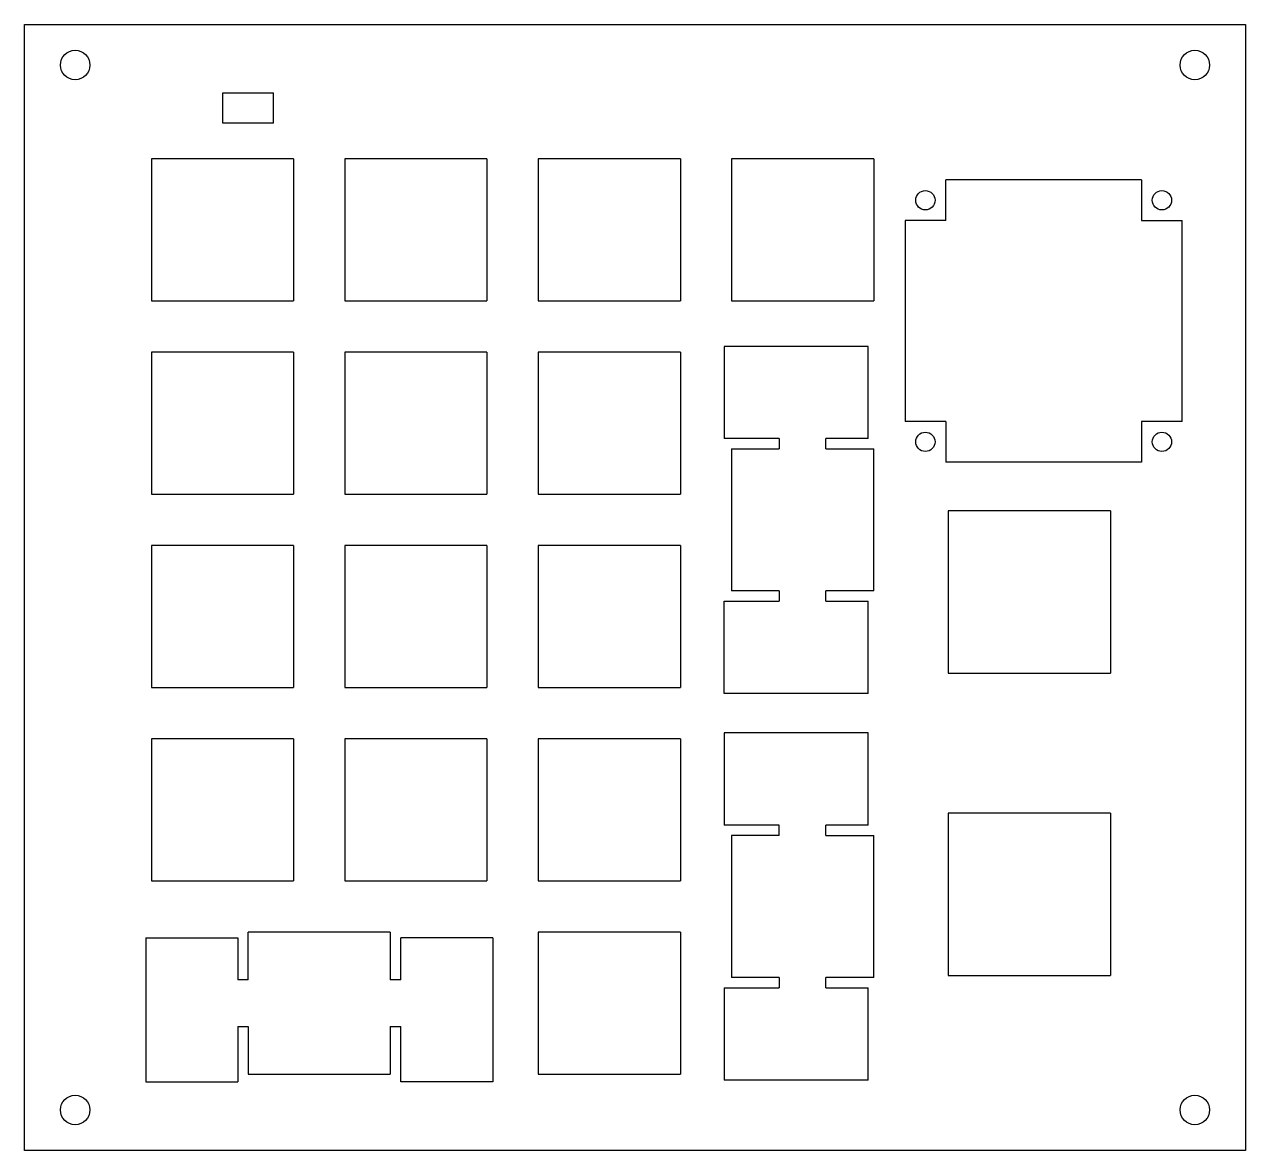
# Model space of a CAD drawing. Header units: millimetres. Extents: x -60 to 60, y -55 to 55.
import ezdxf

# ---------------------------------------------------------------- set-up
doc = ezdxf.new("R2010")
doc.units = ezdxf.units.MM

msp = doc.modelspace()

# ---------------------------------------------------------------- linework, layer by layer
for p, q in [((-60.14, -55.47), (-60.14, 55.47)), ((-60.14, 55.47), (60.14, 55.47)), ((60.14, 55.47), (60.14, -55.47)), ((-40.59, 45.74), (-40.59, 48.74)), ((-40.59, 48.74), (-35.59, 48.74)), ((-35.59, 45.74), (-35.59, 48.74)), ((-35.59, 45.74), (-40.59, 45.74)), ((-47.62, 42.22), (-47.62, 28.23)), ((-33.62, 42.22), (-47.62, 42.22)), ((-33.62, 42.22), (-33.62, 28.23)), ((-14.58, 42.22), (-28.57, 42.22)), ((-28.57, 42.22), (-28.57, 28.23)), ((-14.58, 42.22), (-14.58, 28.23)), ((-9.53, 42.22), (-9.53, 28.23)), ((4.47, 42.22), (-9.53, 42.22)), ((4.47, 42.22), (4.47, 28.23)), ((9.51, 42.22), (9.51, 28.23)), ((23.51, 42.22), (9.51, 42.22)), ((23.51, 42.22), (23.51, 28.23)), ((30.6, 36.15), (30.6, 40.15)), ((49.9, 40.15), (30.6, 40.15)), ((49.9, 40.15), (49.9, 36.15)), ((26.6, 36.15), (26.6, 16.35)), ((30.6, 36.15), (26.6, 36.15)), ((49.9, 36.15), (53.9, 36.15)), ((53.9, 16.35), (53.9, 36.15)), ((-47.62, 28.23), (-33.62, 28.23)), ((-28.57, 28.23), (-14.58, 28.23)), ((-9.53, 28.23), (4.47, 28.23)), ((9.51, 28.23), (23.51, 28.23)), ((-47.62, 23.18), (-47.62, 9.18)), ((-33.62, 23.18), (-47.62, 23.18)), ((-33.62, 23.18), (-33.62, 9.18)), ((-14.58, 23.18), (-28.57, 23.18)), ((-28.57, 23.18), (-28.57, 9.18)), ((-14.58, 23.18), (-14.58, 9.18)), ((-9.53, 23.18), (-9.53, 9.18)), ((4.47, 23.18), (-9.53, 23.18)), ((4.47, 23.18), (4.47, 9.18)), ((22.96, 23.75), (8.77, 23.75)), ((8.77, 23.75), (8.77, 14.68)), ((22.96, 14.68), (22.96, 23.75)), ((30.6, 16.35), (26.6, 16.35)), ((30.6, 16.35), (30.6, 12.35)), ((53.9, 16.35), (49.9, 16.35)), ((49.9, 16.35), (49.9, 12.35)), ((14.21, 14.68), (8.77, 14.68)), ((14.21, 14.68), (14.21, 13.66)), ((22.96, 14.68), (18.81, 14.68)), ((18.81, 13.66), (18.81, 14.68)), ((9.51, 13.66), (9.51, -0.34)), ((9.51, 13.66), (14.21, 13.66)), ((18.81, 13.66), (23.51, 13.66)), ((23.51, -0.34), (23.51, 13.66)), ((49.9, 12.35), (30.6, 12.35)), ((-47.62, 9.18), (-33.62, 9.18)), ((-28.57, 9.18), (-14.58, 9.18)), ((-9.53, 9.18), (4.47, 9.18)), ((30.83, 7.55), (30.83, -8.45)), ((46.83, 7.55), (30.83, 7.55)), ((46.83, 7.55), (46.83, -8.45)), ((-33.62, 4.13), (-47.62, 4.13)), ((-47.62, 4.13), (-47.62, -9.86)), ((-33.62, 4.13), (-33.62, -9.86)), ((-28.57, 4.13), (-28.57, -9.86)), ((-14.58, 4.13), (-28.57, 4.13)), ((-14.58, 4.13), (-14.58, -9.86)), ((-9.53, 4.13), (-9.53, -9.86)), ((4.47, 4.13), (-9.53, 4.13)), ((4.47, 4.13), (4.47, -9.86)), ((14.21, -0.34), (9.51, -0.34)), ((14.21, -0.34), (14.21, -1.36)), ((23.51, -0.34), (18.81, -0.34)), ((18.81, -1.36), (18.81, -0.34)), ((8.77, -1.36), (14.21, -1.36)), ((8.77, -10.44), (8.77, -1.36)), ((18.81, -1.36), (22.96, -1.36)), ((22.96, -10.44), (22.96, -1.36)), ((30.83, -8.45), (46.83, -8.45)), ((-47.62, -9.86), (-33.62, -9.86)), ((-28.57, -9.86), (-14.58, -9.86)), ((-9.53, -9.86), (4.47, -9.86)), ((22.96, -10.44), (8.77, -10.44)), ((22.96, -14.33), (8.77, -14.33)), ((8.77, -14.33), (8.77, -23.41)), ((22.96, -23.41), (22.96, -14.33)), ((-47.62, -14.91), (-47.62, -28.9)), ((-33.62, -14.91), (-47.62, -14.91)), ((-33.62, -14.91), (-33.62, -28.9)), ((-28.57, -14.91), (-28.57, -28.9)), ((-14.58, -14.91), (-28.57, -14.91)), ((-14.58, -14.91), (-14.58, -28.9)), ((4.47, -14.91), (-9.53, -14.91)), ((-9.53, -14.91), (-9.53, -28.9)), ((4.47, -14.91), (4.47, -28.9)), ((46.83, -22.23), (30.83, -22.23)), ((30.83, -22.23), (30.83, -38.23)), ((46.83, -22.23), (46.83, -38.23)), ((14.21, -23.41), (8.77, -23.41)), ((14.21, -24.43), (14.21, -23.41)), ((22.96, -23.41), (18.81, -23.41)), ((18.81, -24.43), (18.81, -23.41)), ((14.21, -24.43), (9.51, -24.43)), ((9.51, -24.43), (9.51, -38.43)), ((18.81, -24.43), (23.51, -24.43)), ((23.51, -38.43), (23.51, -24.43)), ((-47.62, -28.9), (-33.62, -28.9)), ((-28.57, -28.9), (-14.58, -28.9)), ((-9.53, -28.9), (4.47, -28.9)), ((-48.19, -34.5), (-48.19, -48.7)), ((-48.19, -34.5), (-39.12, -34.5)), ((-39.12, -34.5), (-39.12, -38.65)), ((-38.09, -38.65), (-38.09, -33.95)), ((-24.1, -33.95), (-38.09, -33.95)), ((-24.1, -33.95), (-24.1, -38.65)), ((-23.07, -38.65), (-23.07, -34.5)), ((-14, -34.5), (-23.07, -34.5)), ((-14, -34.5), (-14, -48.7)), ((-9.53, -33.95), (-9.53, -47.95)), ((4.47, -33.95), (-9.53, -33.95)), ((4.47, -33.95), (4.47, -47.95)), ((14.21, -38.43), (9.51, -38.43)), ((14.21, -38.43), (14.21, -39.45)), ((23.51, -38.43), (18.81, -38.43)), ((18.81, -39.45), (18.81, -38.43)), ((30.83, -38.23), (46.83, -38.23)), ((-38.09, -38.65), (-39.12, -38.65)), ((-23.07, -38.65), (-24.1, -38.65)), ((8.77, -39.45), (14.21, -39.45)), ((8.77, -39.45), (8.77, -48.52)), ((18.81, -39.45), (22.96, -39.45)), ((22.96, -48.52), (22.96, -39.45)), ((-39.12, -43.25), (-38.09, -43.25)), ((-39.12, -43.25), (-39.12, -48.7)), ((-38.09, -43.25), (-38.09, -47.95)), ((-24.1, -43.25), (-23.07, -43.25)), ((-24.1, -43.25), (-24.1, -47.95)), ((-23.07, -48.7), (-23.07, -43.25)), ((-38.09, -47.95), (-24.1, -47.95)), ((-9.53, -47.95), (4.47, -47.95)), ((-48.19, -48.7), (-39.12, -48.7)), ((-14, -48.7), (-23.07, -48.7)), ((22.96, -48.52), (8.77, -48.52)), ((60.14, -55.47), (-60.14, -55.47))]:
    msp.add_line(p, q)
for centre, radius in [((-55.14, 51.47), 1.45), ((55.14, 51.47), 1.45), ((28.6, 38.15), 0.95), ((51.9, 38.15), 0.95), ((28.6, 14.35), 0.95), ((51.9, 14.35), 0.95), ((-55.14, -51.47), 1.45), ((55.14, -51.47), 1.45)]:
    msp.add_circle(centre, radius)

doc.saveas('drawing.dxf')
